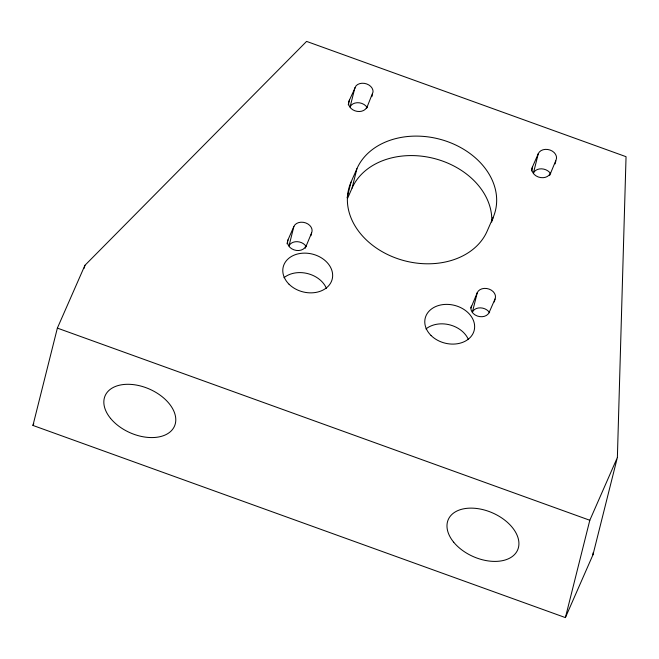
<?xml version="1.0" encoding="UTF-8"?>
<svg xmlns="http://www.w3.org/2000/svg" width="659" height="659" viewBox="0 0 659 659"><rect width="100%" height="100%" fill="white"/><g stroke="black" fill="none" stroke-linecap="round" stroke-linejoin="round"><path stroke-width="0.99" d="M617.376 457.478L626.05 156.694L306.583 41.402L84.929 265.322L57.366 328.108L32.95 425.442L565.397 617.598L592.96 554.812L617.376 457.478L589.813 520.264L565.397 617.598M592.96 554.812L593.108 552.761M84.195 268.238L84.929 265.322M287.003 243.789L287.983 239.892L293.889 226.441A9.465 7.307 14.1 0 1 305.718 222.915A9.465 7.307 14.1 0 1 311.633 232.849L310.9 235.765M293.889 226.441L289.004 245.906A9.465 7.307 14.1 0 1 297.209 241.672A9.465 7.307 14.1 0 1 306.246 246.623M305.241 248.245L311.633 232.849M348.265 104.863L349.484 99.995L356.041 85.827A9.391 7.249 14.1 0 1 366.717 83.948A9.391 7.249 14.1 0 1 373.052 91.963L366.569 108.348M354.987 87.441L350.102 106.915L351.165 105.292A9.391 7.249 14.1 0 1 367.203 107.615M371.857 96.716L372.59 93.8M347.128 197.7L351.033 182.123L356.939 168.671A72.581 56.007 14.1 0 1 447.618 141.652A72.581 56.007 14.1 0 1 493.006 217.775L492.281 220.699M347.721 198.005L352.054 188.136L356.939 168.671M470.888 308.025L477.289 292.629A9.465 7.307 14.1 0 1 489.11 289.103A9.465 7.307 14.1 0 1 495.033 299.029L494.299 301.954M477.289 292.629L472.404 312.094A9.465 7.307 14.1 0 1 480.609 307.86A9.465 7.307 14.1 0 1 489.637 312.803M531.434 170.953L532.406 167.056L538.312 153.605A9.465 7.307 14.1 0 1 550.141 150.079A9.465 7.307 14.1 0 1 556.064 160.013L549.664 175.409M538.312 153.605L533.428 173.07A9.465 7.307 14.1 0 1 541.64 168.836A9.465 7.307 14.1 0 1 550.669 173.787M555.084 163.902L555.817 160.985M32.95 425.442L33.774 423.564M493.006 217.775L487.108 231.235A72.581 56.007 14.1 0 1 396.43 258.254A72.581 56.007 14.1 0 1 351.033 182.123M495.033 299.029L489.126 312.49A9.465 7.307 14.1 0 1 477.305 316.015A9.465 7.307 14.1 0 1 471.383 306.081M57.366 328.108L589.813 520.264M305.727 246.301A9.465 7.307 14.1 0 1 293.906 249.827A9.465 7.307 14.1 0 1 287.983 239.892M352.054 188.136A72.581 56.007 14.1 0 1 433.045 158.209A72.581 56.007 14.1 0 1 491.729 222.091M367.063 106.396A9.465 7.307 14.1 0 1 354.896 110.786A9.465 7.307 14.1 0 1 349.484 99.995M550.158 173.465A9.465 7.307 14.1 0 1 538.329 176.991A9.465 7.307 14.1 0 1 532.406 167.056M425.969 328.948A25.248 19.482 14.1 0 1 468.392 339.558M283.988 277.703A25.248 19.482 14.1 0 1 326.403 288.312M110.572 418.399A37.868 23.881 23.7 0 0 172.584 429.355A37.868 23.881 23.7 0 0 136.289 385.054A37.868 23.881 23.7 0 0 110.572 418.399M453.705 542.225A37.868 23.881 23.7 0 0 515.717 553.189A37.868 23.881 23.7 0 0 479.423 508.888A37.868 23.881 23.7 0 0 453.705 542.225M431.052 335.497A25.248 19.482 14.1 0 0 473.368 332.779A25.248 19.482 14.1 0 0 444.693 304.433A25.248 19.482 14.1 0 0 431.052 335.497M289.07 284.26A25.248 19.482 14.1 0 0 331.386 281.533A25.248 19.482 14.1 0 0 302.703 253.188A25.248 19.482 14.1 0 0 289.07 284.26"/></g></svg>
